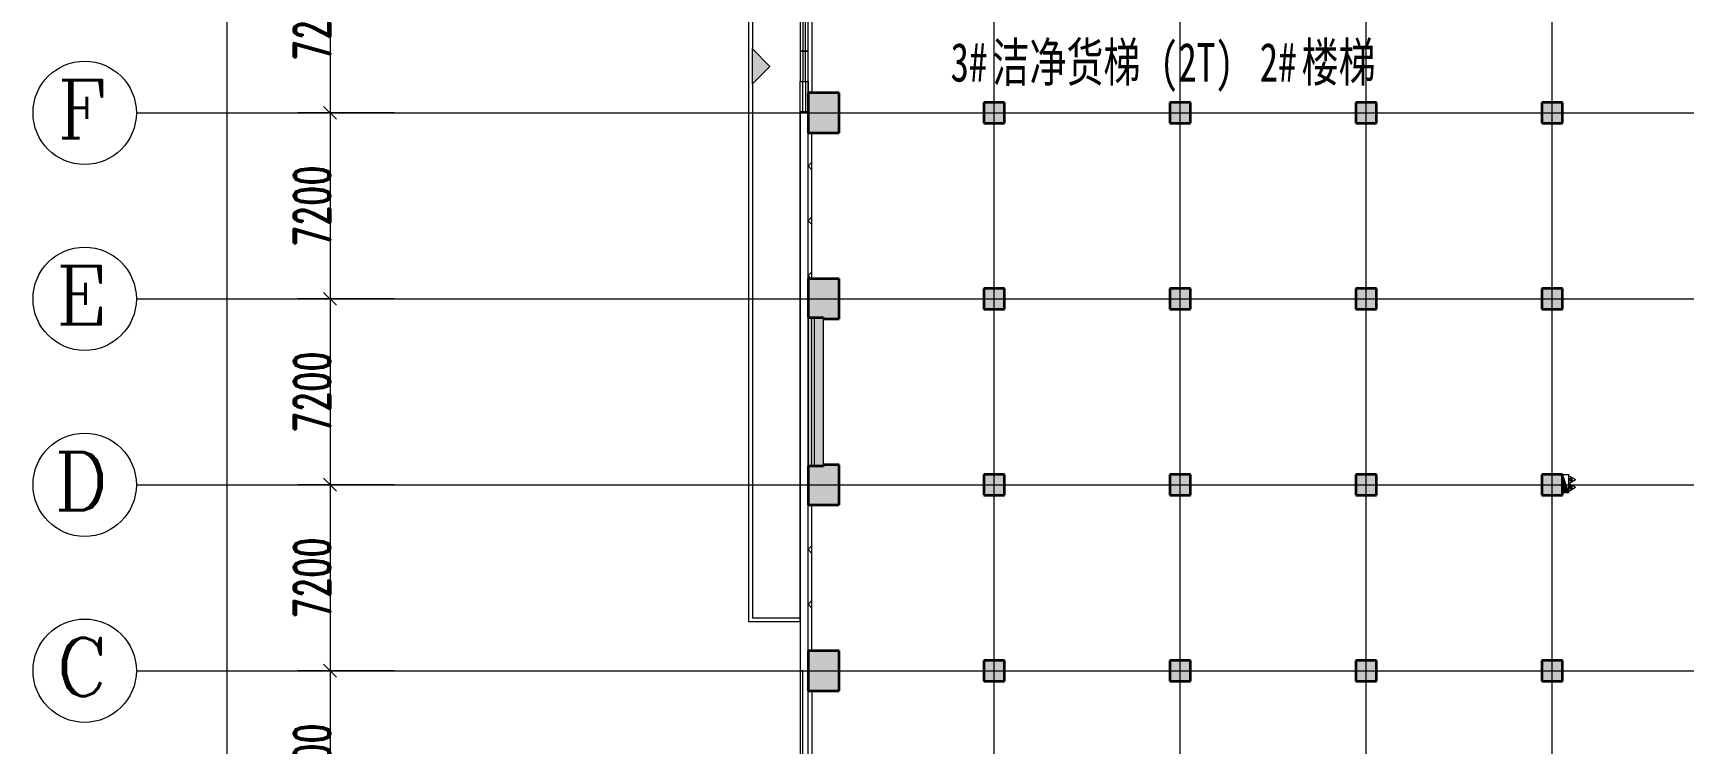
# Model space of a CAD drawing. Header units: millimetres. Extents: x -172041 to 399210, y -31706 to 192400.
# Drawn here: x -30000 to 33864, y 11600 to 39092 of the extents above; entities that cross this region are included whole.
import ezdxf

# ---------------------------------------------------------------- set-up
doc = ezdxf.new("R2010")
doc.units = ezdxf.units.MM
doc.linetypes.add('1_1', pattern=[2, 1, -1])
doc.linetypes.add('轴网线', pattern=[22.04, 18.38, -1.83, 0, -1.83])
doc.layers.get('0').update_dxf_attribs({"color": 8})
doc.layers.get('Defpoints').update_dxf_attribs({"color": 8})
for name, color, linetype, lineweight in [('A-ANNO-DIMS', 8, 'Continuous', 9), ('A-ANNO-NOTE', 8, 'Continuous', 5), ('A-AREA-IDEN', 8, 'Continuous', 9), ('A-DETL-GENF', 8, 'Continuous', 18), ('A-GENM', 8, 'Continuous', 5), ('A-GLAZ', 8, 'Continuous', 5), ('A-WALL', 8, 'Continuous', 5), ('A-WALL-FNSH', 8, 'Continuous', 9), ('A-WALL-PATT', 8, 'Continuous', 9), ('M-EQPM', 8, 'Continuous', 5), ('Q-CASE', 8, '1_1', 5), ('S-COLS', 8, 'Continuous', 5), ('S-GRID', 8, 'Continuous', 9), ('S-GRID-IDEN', 8, 'Continuous', 9)]:
    doc.layers.add(name, color=color, linetype=linetype, lineweight=lineweight)
doc.styles.add('RomanC', font='romanc__.ttf', dxfattribs={"height": 2250})
doc.styles.add('RomanD_3', font='romand__.ttf', dxfattribs={"width": 0.65, "height": 1400})
doc.styles.add('仿宋_2', font='', dxfattribs={"width": 0.7, "height": 1500})
doc.styles.get('仿宋_2').set_extended_font_data('FangSong')
doc.dimstyles.new('第一_二道尺寸线', dxfattribs={"dimscale": 304.8, "dimtxt": 1405.004626, "dimasz": 1.64042, "dimexe": 4.10105, "dimexo": 0.0625, "dimgap": 0, "dimtad": 1, "dimdec": 0, "dimzin": 0, "dimdsep": 46, "dimtxsty": 'RomanD_3', "dimblk1": 'OBLIQUE', "dimblk2": 'OBLIQUE', "dimsah": 1, "dimcen": 0.09, "dimazin": 0, "dimtfac": 1, "dimtdec": 4, "dimtix": 1, "dimtmove": 0, "dimatfit": 3, "dimfxl": 8.2021, "dimfxlon": 1, "dimtvp": 1, "dimtolj": 1, "dimtzin": 0, "dimlwd": 18, "dimlwe": 18, "dimarcsym": 2})

# ---------------------------------------------------------------- blocks, each defined once
blk = doc.blocks.new('X-ST-F3-02-C-001_HLP2_rvt-1-LAY-2F-1_500-A')
at = {"layer": 'S-COLS', "true_color": 0xc0c0c0}
for points in [[(0, 35225), (1200, 35225), (1200, 36775), (0, 36775), (0, 35645)], [(7600, 35600), (7600, 36400), (6800, 36400), (6800, 35600)], [(14000, 35600), (14800, 35600), (14800, 36400), (14000, 36400), (14000, 35645)], [(22000, 35600), (22000, 36400), (21200, 36400), (21200, 35600)], [(29200, 35600), (29200, 36400), (28400, 36400), (28400, 35600)], [(600, 28025), (1200, 28025), (1200, 29575), (0, 29575), (0, 28075), (600, 28075)], [(6800, 28400), (7600, 28400), (7600, 29200), (6800, 29200), (6800, 28722)], [(14000, 28400), (14800, 28400), (14800, 29200), (14000, 29200)], [(22000, 28400), (22000, 29200), (21200, 29200), (21200, 28400)], [(29200, 28400), (29200, 29200), (28400, 29200), (28400, 28400)], [(220, 20825), (1200, 20825), (1200, 22375), (600, 22375), (600, 22325), (0, 22325), (0, 20825), (150, 20825)], [(6800, 21200), (7600, 21200), (7600, 22000), (6800, 22000), (6800, 21424)], [(14800, 21200), (14800, 22000), (14000, 22000), (14000, 21200)], [(22000, 21200), (22000, 22000), (21200, 22000), (21200, 21200)], [(29200, 21200), (29200, 22000), (28400, 22000), (28400, 21200)], [(0, 13625), (1200, 13625), (1200, 15175), (0, 15175), (0, 14400)], [(6800, 14000), (7600, 14000), (7600, 14800), (6800, 14800)], [(14800, 14000), (14800, 14800), (14000, 14800), (14000, 14000)], [(22000, 14000), (22000, 14800), (21200, 14800), (21200, 14000)], [(28400, 14000), (29200, 14000), (29200, 14800), (28400, 14800), (28400, 14295)]]:
    blk.add_hatch(color=9, dxfattribs=at).paths.add_polyline_path(points, flags=0)
at = {"layer": 'S-COLS', "color": 7, "lineweight": 35}
for p, q in [((1200, 36775), (0, 36775)), ((0, 36775), (0, 35225)), ((1200, 35225), (1200, 36775)), ((7600, 36400), (6800, 36400)), ((6800, 36400), (6800, 35600)), ((7600, 35600), (7600, 36400)), ((14800, 36400), (14000, 36400)), ((14000, 36400), (14000, 35600)), ((14800, 35600), (14800, 36400)), ((22000, 36400), (21200, 36400)), ((21200, 36400), (21200, 35600)), ((22000, 35600), (22000, 36400)), ((29200, 36400), (28400, 36400)), ((28400, 36400), (28400, 35600)), ((29200, 35600), (29200, 36400)), ((0, 35225), (1200, 35225)), ((6800, 35600), (7600, 35600)), ((14000, 35600), (14800, 35600)), ((21200, 35600), (22000, 35600)), ((28400, 35600), (29200, 35600)), ((1200, 29575), (0, 29575)), ((0, 29575), (0, 28075)), ((1200, 28025), (1200, 29575)), ((7600, 29200), (6800, 29200)), ((6800, 29200), (6800, 28400)), ((7600, 28400), (7600, 29200)), ((14800, 29200), (14000, 29200)), ((14000, 29200), (14000, 28400)), ((14800, 28400), (14800, 29200)), ((22000, 29200), (21200, 29200)), ((21200, 29200), (21200, 28400)), ((22000, 28400), (22000, 29200)), ((29200, 29200), (28400, 29200)), ((28400, 29200), (28400, 28400)), ((29200, 28400), (29200, 29200)), ((6800, 28400), (7600, 28400)), ((14000, 28400), (14800, 28400)), ((21200, 28400), (22000, 28400)), ((28400, 28400), (29200, 28400)), ((0, 28075), (600, 28075)), ((600, 28075), (600, 28025)), ((600, 28025), (1200, 28025)), ((1200, 22375), (600, 22375)), ((600, 22375), (600, 22325)), ((1200, 20825), (1200, 22375)), ((600, 22325), (0, 22325)), ((0, 22325), (0, 20825)), ((7600, 22000), (6800, 22000)), ((6800, 22000), (6800, 21200)), ((7600, 21200), (7600, 22000)), ((14800, 22000), (14000, 22000)), ((14000, 22000), (14000, 21200)), ((14800, 21200), (14800, 22000)), ((22000, 22000), (21200, 22000)), ((21200, 22000), (21200, 21200)), ((22000, 21200), (22000, 22000)), ((29200, 22000), (28400, 22000)), ((28400, 22000), (28400, 21200)), ((29200, 21200), (29200, 22000)), ((6800, 21200), (7600, 21200)), ((14000, 21200), (14800, 21200)), ((21200, 21200), (22000, 21200)), ((28400, 21200), (29200, 21200)), ((0, 20825), (1200, 20825)), ((1200, 15175), (0, 15175)), ((0, 15175), (0, 13625)), ((1200, 13625), (1200, 15175)), ((7600, 14800), (6800, 14800)), ((6800, 14800), (6800, 14000)), ((7600, 14000), (7600, 14800)), ((14800, 14800), (14000, 14800)), ((14000, 14800), (14000, 14000)), ((14800, 14000), (14800, 14800)), ((22000, 14800), (21200, 14800)), ((21200, 14800), (21200, 14000)), ((22000, 14000), (22000, 14800)), ((29200, 14800), (28400, 14800)), ((28400, 14800), (28400, 14000)), ((29200, 14000), (29200, 14800)), ((0, 13625), (1200, 13625)), ((6800, 14000), (7600, 14000)), ((14000, 14000), (14800, 14000)), ((21200, 14000), (22000, 14000)), ((28400, 14000), (29200, 14000))]:
    blk.add_line(p, q, dxfattribs=at)
blk = doc.blocks.new('三列窗 - XC3612_A_-4606072-LAY-2F-1_500-A')
at = {"layer": 'A-GLAZ'}
for p, q in [((-1760, -150), (-1760, 150)), ((-1760, 150), (-587, 150)), ((-1760, 50), (-587, 50)), ((-587, 150), (-587, -150)), ((587, 150), (-587, 150)), ((-587, 150), (-587, -150)), ((587, 50), (-587, 50)), ((587, 150), (587, -150)), ((1760, 150), (587, 150)), ((587, -150), (587, 150)), ((1760, 50), (587, 50)), ((1760, -150), (1760, 150)), ((-587, -50), (-1760, -50)), ((-587, -150), (-1025, -150)), ((-587, -50), (587, -50)), ((-587, -150), (587, -150)), ((587, -50), (1760, -50)), ((587, -150), (1760, -150))]:
    blk.add_line(p, q, dxfattribs=at)
blk = doc.blocks.new('混凝土雨棚1 - 混凝土雨棚-300mm-2000 2-4311661-LAY-2F-1_500-A')
at = {"layer": 'Q-CASE'}
for p, q in [((20413, 2000), (-20413, 2000)), ((-20413, 2000), (-20413, 0)), ((20413, 0), (20413, 2000))]:
    blk.add_line(p, q, dxfattribs=at)
at = {"layer": 'Q-CASE', "linetype": 'Continuous'}
for p, q in [((20413, 2000), (-20413, 2000)), ((-20413, 2000), (-20413, 0)), ((20413, 0), (20413, 2000)), ((418, 1850), (-20263, 1850)), ((-20263, 1850), (-20263, 0)), ((20263, 1850), (1757, 1850)), ((20263, 0), (20263, 1850)), ((-20413, 0), (-673, 0)), ((2847, 0), (20413, 0))]:
    blk.add_line(p, q, dxfattribs=at)
blk = doc.blocks.new('室内消火栓箱_带灭火器__左右式_ - SG24D65-P-V55-LAY-2F-1_500-A')
at = {"layer": 'A-DETL-GENF', "lineweight": 5}
blk.add_hatch(color=256, dxfattribs=at).paths.add_polyline_path([(-350, -240), (350, 0), (-350, 0)], flags=0)
h = blk.add_hatch(color=256, dxfattribs=at)
h.paths.add_polyline_path([(-195, -370), (-105, -370), (-105, -280), (-195, -280)], flags=0)
h.paths.add_polyline_path([(105, -280), (105, -370), (195, -370), (195, -280)], flags=0)
for p, q in [((-350, -240), (350, 0)), ((-350, -240), (-350, 0)), ((-350, 0), (-350, -240)), ((-350, -240), (350, 0)), ((-350, -240), (350, -240)), ((-300, -240), (-150, -500)), ((-105, -280), (-195, -280)), ((-195, -280), (-195, -370)), ((-195, -370), (-105, -370)), ((0, -240), (-150, -500)), ((-105, -370), (-105, -280)), ((0, -240), (150, -500)), ((195, -280), (105, -280)), ((105, -280), (105, -370)), ((105, -370), (195, -370)), ((300, -240), (150, -500)), ((195, -370), (195, -280))]:
    blk.add_line(p, q, dxfattribs=at)
at = {"layer": 'M-EQPM'}
blk.add_line((350, 0), (350, -240), dxfattribs=at)
blk = doc.blocks.new('穿孔铝板 - 穿孔铝板-2F-4830806-LAY-2F-1_500-A')
at = {"layer": 'A-GENM'}
for p, q in [((1925, 150), (-1675, 150)), ((-1675, 150), (-1675, 50)), ((-1675, 50), (1925, 50)), ((1925, 50), (1925, 150))]:
    blk.add_line(p, q, dxfattribs=at)
blk = doc.blocks.new('轴网 - 宽度系数 1_0-670626-LAY-2F-1_500-A')
at = {"layer": 'S-GRID-IDEN'}
blk.add_circle((0, 0), 4, dxfattribs=at)
blk = doc.blocks.new('_Oblique')
at = {"color": 0, "linetype": 'ByBlock', "lineweight": -2}
blk.add_line((-0.5, -0.5), (0.5, 0.5), dxfattribs=at)
blk = doc.blocks.new('DIMBLOCK54-LAY-2F-1_500-A')
at = {"layer": 'A-ANNO-DIMS', "color": 0, "lineweight": 18, "transparency": 16777216}
for p, q in [((-16019.05, 43200), (-19750, 43200)), ((-18500, 43200), (-18500, 36000)), ((-16019.05, 36000), (-19750, 36000))]:
    blk.add_line(p, q, dxfattribs=at)
at = {"layer": 'Defpoints', "color": 0, "transparency": 16777216}
for p in [(-16000, 43200), (-18500, 36000), (-16000, 36000)]:
    blk.add_point(p, dxfattribs=at)
at = {"layer": 'A-ANNO-DIMS', "color": 0, "lineweight": 18, "transparency": 16777216, "xscale": 500.0000000000001, "yscale": 500.0000000000001, "zscale": 500.0000000000001}
for p, rotation in [((-18500, 43200), 90), ((-18500, 36000), 270)]:
    blk.add_blockref('_Oblique', p, dxfattribs=dict(at, rotation=rotation))
at = {"layer": 'A-ANNO-DIMS', "color": 0, "lineweight": 18, "transparency": 16777216, "insert": (-19200, 39600), "char_height": 1400, "width": 3890.782, "attachment_point": 5, "rotation": 90, "style": 'RomanD_3'}
blk.add_mtext('\\A1;7200', dxfattribs=at)
blk = doc.blocks.new('DIMBLOCK55-LAY-2F-1_500-A')
at = {"layer": 'A-ANNO-DIMS', "color": 0, "lineweight": 18, "transparency": 16777216}
for p, q in [((-16019.05, 36000), (-19750, 36000)), ((-18500, 36000), (-18500, 28800)), ((-16019.05, 28800), (-19750, 28800))]:
    blk.add_line(p, q, dxfattribs=at)
at = {"layer": 'Defpoints', "color": 0, "transparency": 16777216}
for p in [(-16000, 36000), (-18500, 28800), (-16000, 28800)]:
    blk.add_point(p, dxfattribs=at)
at = {"layer": 'A-ANNO-DIMS', "color": 0, "lineweight": 18, "transparency": 16777216, "xscale": 500.0000000000001, "yscale": 500.0000000000001, "zscale": 500.0000000000001}
for p, rotation in [((-18500, 36000), 90), ((-18500, 28800), 270)]:
    blk.add_blockref('_Oblique', p, dxfattribs=dict(at, rotation=rotation))
at = {"layer": 'A-ANNO-DIMS', "color": 0, "lineweight": 18, "transparency": 16777216, "insert": (-19200, 32400), "char_height": 1400, "width": 3890.782, "attachment_point": 5, "rotation": 90, "style": 'RomanD_3'}
blk.add_mtext('\\A1;7200', dxfattribs=at)
blk = doc.blocks.new('DIMBLOCK56-LAY-2F-1_500-A')
at = {"layer": 'A-ANNO-DIMS', "color": 0, "lineweight": 18, "transparency": 16777216}
for p, q in [((-16019.05, 28800), (-19750, 28800)), ((-18500, 28800), (-18500, 21600)), ((-16019.05, 21600), (-19750, 21600))]:
    blk.add_line(p, q, dxfattribs=at)
at = {"layer": 'Defpoints', "color": 0, "transparency": 16777216}
for p in [(-16000, 28800), (-18500, 21600), (-16000, 21600)]:
    blk.add_point(p, dxfattribs=at)
at = {"layer": 'A-ANNO-DIMS', "color": 0, "lineweight": 18, "transparency": 16777216, "xscale": 500.0000000000001, "yscale": 500.0000000000001, "zscale": 500.0000000000001}
for p, rotation in [((-18500, 28800), 90), ((-18500, 21600), 270)]:
    blk.add_blockref('_Oblique', p, dxfattribs=dict(at, rotation=rotation))
at = {"layer": 'A-ANNO-DIMS', "color": 0, "lineweight": 18, "transparency": 16777216, "insert": (-19200, 25200), "char_height": 1400, "width": 3890.782, "attachment_point": 5, "rotation": 90, "style": 'RomanD_3'}
blk.add_mtext('\\A1;7200', dxfattribs=at)
blk = doc.blocks.new('DIMBLOCK57-LAY-2F-1_500-A')
at = {"layer": 'A-ANNO-DIMS', "color": 0, "lineweight": 18, "transparency": 16777216}
for p, q in [((-16019.05, 21600), (-19750, 21600)), ((-18500, 21600), (-18500, 14400)), ((-16019.05, 14400), (-19750, 14400))]:
    blk.add_line(p, q, dxfattribs=at)
at = {"layer": 'Defpoints', "color": 0, "transparency": 16777216}
for p in [(-16000, 21600), (-18500, 14400), (-16000, 14400)]:
    blk.add_point(p, dxfattribs=at)
at = {"layer": 'A-ANNO-DIMS', "color": 0, "lineweight": 18, "transparency": 16777216, "xscale": 500.0000000000001, "yscale": 500.0000000000001, "zscale": 500.0000000000001}
for p, rotation in [((-18500, 21600), 90), ((-18500, 14400), 270)]:
    blk.add_blockref('_Oblique', p, dxfattribs=dict(at, rotation=rotation))
at = {"layer": 'A-ANNO-DIMS', "color": 0, "lineweight": 18, "transparency": 16777216, "insert": (-19200, 18000), "char_height": 1400, "width": 3890.782, "attachment_point": 5, "rotation": 90, "style": 'RomanD_3'}
blk.add_mtext('\\A1;7200', dxfattribs=at)
blk = doc.blocks.new('DIMBLOCK58-LAY-2F-1_500-A')
at = {"layer": 'A-ANNO-DIMS', "color": 0, "lineweight": 18, "transparency": 16777216}
for p, q in [((-16019.05, 14400), (-19750, 14400)), ((-18500, 14400), (-18500, 7200)), ((-16019.05, 7200), (-19750, 7200))]:
    blk.add_line(p, q, dxfattribs=at)
at = {"layer": 'Defpoints', "color": 0, "transparency": 16777216}
for p in [(-16000, 14400), (-18500, 7200), (-16000, 7200)]:
    blk.add_point(p, dxfattribs=at)
at = {"layer": 'A-ANNO-DIMS', "color": 0, "lineweight": 18, "transparency": 16777216, "xscale": 500.0000000000001, "yscale": 500.0000000000001, "zscale": 500.0000000000001}
for p, rotation in [((-18500, 14400), 90), ((-18500, 7200), 270)]:
    blk.add_blockref('_Oblique', p, dxfattribs=dict(at, rotation=rotation))
at = {"layer": 'A-ANNO-DIMS', "color": 0, "lineweight": 18, "transparency": 16777216, "insert": (-19200, 10800), "char_height": 1400, "width": 3890.782, "attachment_point": 5, "rotation": 90, "style": 'RomanD_3'}
blk.add_mtext('\\A1;7200', dxfattribs=at)
blk = doc.blocks.new('DIMBLOCK127-LAY-2F-1_500-A')
at = {"layer": 'A-ANNO-DIMS', "color": 0, "lineweight": 18, "transparency": 16777216}
for p, q in [((-20019.05, 159050), (-23750, 159050)), ((-22500, 159050), (-22500, -650)), ((-20019.05, -650), (-23750, -650))]:
    blk.add_line(p, q, dxfattribs=at)
at = {"layer": 'Defpoints', "color": 0, "transparency": 16777216}
for p in [(-20000, 159050), (-22500, -650), (-20000, -650)]:
    blk.add_point(p, dxfattribs=at)
at = {"layer": 'A-ANNO-DIMS', "color": 0, "lineweight": 18, "transparency": 16777216, "xscale": 500.0000000000001, "yscale": 500.0000000000001, "zscale": 500.0000000000001}
for p, rotation in [((-22500, 159050), 90), ((-22500, -650), 270)]:
    blk.add_blockref('_Oblique', p, dxfattribs=dict(at, rotation=rotation))
at = {"layer": 'A-ANNO-DIMS', "color": 0, "lineweight": 18, "transparency": 16777216, "insert": (-23200, 79200), "char_height": 1400, "width": 5836.1731, "attachment_point": 5, "rotation": 90, "style": 'RomanD_3'}
blk.add_mtext('\\A1;159700', dxfattribs=at)

msp = doc.modelspace()

# ---------------------------------------------------------------- hatches: boundary and pattern name
at = {"layer": 'A-ANNO-NOTE'}
msp.add_hatch(color=256, dxfattribs=at).paths.add_polyline_path([(-2170, 37110.7), (-1480.7, 37800), (-2170, 38489.3)], flags=0)
at = {"layer": 'A-WALL-PATT', "lineweight": 5}
h = msp.add_hatch(dxfattribs=at)
h.set_pattern_fill('FP_12', color=256, style=0, pattern_type=2)
h.set_pattern_definition([(45, (-5e-09, 2e-10), (-1060.66, 1060.66), []), (135, (-5e-09, 2e-10), (-1060.66, -1060.66), [])])
h.paths.add_polyline_path([(56.5, 1450), (150, 1450), (150, 3600), (0, 3600), (0, 1450)], flags=0)
h.paths.add_polyline_path([(0, 7975), (150, 7975), (150, 10800), (0, 10800), (0, 8075)], flags=0)
h.paths.add_polyline_path([(150, 15175), (150, 20825), (0, 20825), (0, 15175), (144.6, 15175)], flags=0)
h.paths.add_polyline_path([(0, 29575), (150, 29575), (150, 35225), (0, 35225)], flags=0)
h.paths.add_polyline_path([(1, 39560), (150, 39560), (150, 42475), (0, 42475), (0, 39560)], flags=0)
h.paths.add_polyline_path([(150, 43925), (150, 49675), (0, 49675), (0, 43925), (131.9, 43925)], flags=0)
h.paths.add_polyline_path([(101.9, 51125), (150, 51125), (150, 56825), (0, 56825), (0, 51125)], flags=0)
h.paths.add_polyline_path([(71.8, 58375), (150, 58375), (150, 64025), (0, 64025), (0, 58375)], flags=0)
h.paths.add_polyline_path([(42.1, 65525), (150, 65525), (150, 71275), (0, 71275), (0, 65525)], flags=0)
h.paths.add_polyline_path([(1, 72775), (150, 72775), (150, 75640), (0, 75640), (0, 72775)], flags=0)
h.paths.add_polyline_path([(0, 79975), (150, 79975), (150, 85625), (0, 85625)], flags=0)
h.paths.add_polyline_path([(150, 87125), (150, 92875), (0, 92875), (0, 87125), (67.3, 87125)], flags=0)
h = msp.add_hatch(color=256, dxfattribs=at)
h.paths.add_polyline_path([(225.4, 22325), (600, 22325), (600, 28075), (244.9, 28075), (236, 25468.4)], flags=0)
h.paths.add_polyline_path([(0, 22325), (150, 22325), (150, 28075), (0, 28075), (0, 25468.4)], flags=0)

# ---------------------------------------------------------------- linework, layer by layer
at = {"layer": 'A-ANNO-NOTE', "lineweight": 18}
for p, q in [((-1480.7, 37800), (-2170, 38489.3)), ((-2170, 38489.3), (-2170, 37110.7)), ((-2170, 37110.7), (-1480.7, 37800))]:
    msp.add_line(p, q, dxfattribs=at)
at = {"layer": 'A-WALL'}
for p, q in [((150, 39560), (150, 36775)), ((250, 22325), (250, 28075)), ((150, 13625), (150, 10800))]:
    msp.add_line(p, q, dxfattribs=at)
at = {"layer": 'A-WALL', "lineweight": 9}
for p, q in [((0, 29575), (0, 35225)), ((150, 29575), (150, 35225)), ((0, 28075), (0, 22325)), ((0, 22325), (0, 28075)), ((150, 22325), (150, 28075)), ((600, 22375), (600, 28025)), ((0, 15175), (0, 20825)), ((150, 15175), (150, 20825))]:
    msp.add_line(p, q, dxfattribs=at)
at = {"layer": 'A-WALL-FNSH', "lineweight": 5}
for p, q in [((-300, 36040), (-300, 14400)), ((-300, 14400), (0, 14400))]:
    msp.add_line(p, q, dxfattribs=at)
at = {"layer": 'S-GRID', "linetype": '轴网线'}
for p, q in [((0, -17706.2), (0, 174400)), ((7200, -17706.2), (7200, 174400)), ((14400, -17706.2), (14400, 174400)), ((21600, -17706.2), (21600, 174400)), ((28800, -17706.2), (28800, 174400)), ((-16000, 36000), (308800, 36000)), ((-16000, 28800), (308800, 28800)), ((-16000, 21600), (308800, 21600)), ((-16000, 14400), (308800, 14400))]:
    msp.add_line(p, q, dxfattribs=at)
at = {"layer": 'S-GRID'}
for p, q in [((-26000, 36000), (-16000, 36000)), ((-26000, 28800), (-16000, 28800)), ((-26000, 21600), (-16000, 21600)), ((-26000, 14400), (-16000, 14400))]:
    msp.add_line(p, q, dxfattribs=at)

# ---------------------------------------------------------------- block references
at = {"lineweight": 5}
msp.add_blockref('X-ST-F3-02-C-001_HLP2_rvt-1-LAY-2F-1_500-A', (0, 0), dxfattribs=at)
at = {"layer": 'A-GENM'}
for name, p, rotation in [('混凝土雨棚1 - 混凝土雨棚-300mm-2000 2-4311661-LAY-2F-1_500-A', (-300, 36712.5), 89.99999999999993), ('穿孔铝板 - 穿孔铝板-2F-4830806-LAY-2F-1_500-A', (-150, 12475), 89.99999999999973)]:
    msp.add_blockref(name, p, dxfattribs=dict(at, rotation=rotation))
at = {"layer": 'A-GLAZ', "rotation": 89.99999999999973}
msp.add_blockref('三列窗 - XC3612_A_-4606072-LAY-2F-1_500-A', (-150, 37800), dxfattribs=at)
at = {"layer": 'M-EQPM', "rotation": 89.9999999999999}
msp.add_blockref('室内消火栓箱_带灭火器__左右式_ - SG24D65-P-V55-LAY-2F-1_500-A', (29200, 21650), dxfattribs=at)
at = {"layer": 'S-GRID-IDEN', "xscale": 499.9999999999995, "yscale": 499.9999999999995, "zscale": 499.9999999999995, "rotation": 269.9999999999994}
for p in [(-28000, 36000), (-28000, 28800), (-28000, 21600), (-28000, 14400)]:
    msp.add_blockref('轴网 - 宽度系数 1_0-670626-LAY-2F-1_500-A', p, dxfattribs=at)

# ---------------------------------------------------------------- texts
at = {"layer": 'A-AREA-IDEN', "char_height": 1500, "attachment_point": 1, "style": '仿宋_2'}
for s, insert, width in [('3#', (5513.8, 38710.8), 1964.134), ('洁净货梯', (7134.3, 38710.8), 7856.537), ('(2T)', (13616.6, 38710.8), 3928.269), ('2#', (17480.3, 38710.8), 1964.134), ('楼梯', (19100.8, 38710.8), 3928.269)]:
    msp.add_mtext(s, dxfattribs=dict(at, insert=insert, width=width))
at = {"layer": 'S-GRID-IDEN', "char_height": 2250, "attachment_point": 1, "style": 'RomanC'}
for s, insert, width in [('\\fRomanC|b0|i0|c134|p2|;F', (-29069, 37267), 2565.4), ('\\fRomanC|b0|i0|c134|p2|;E', (-29119, 30067), 2685.653), ('\\fRomanC|b0|i0|c134|p2|;D', (-29184, 22867), 2845.991), ('\\fRomanC|b0|i0|c134|p2|;C', (-29119, 15667), 2685.653)]:
    msp.add_mtext(s, dxfattribs=dict(at, insert=insert, width=width))

# ---------------------------------------------------------------- dimensions: what is measured, and where the dimension line sits
at = {"layer": 'A-ANNO-DIMS', "lineweight": 18}
for base, p1, p2, override, picture, middle in [((-22500, -650), (-20000, 159050), (-20000, -650), {"dimpost": '<>', "dimfxl": 159700}, 'DIMBLOCK127-LAY-2F-1_500-A', (-23200, 79200)), ((-18500, 36000), (-16000, 43200), (-16000, 36000), {"dimpost": '<>', "dimfxl": 7200}, 'DIMBLOCK54-LAY-2F-1_500-A', (-19200, 39600)), ((-18500, 28800), (-16000, 36000), (-16000, 28800), {"dimpost": '<>', "dimfxl": 7200}, 'DIMBLOCK55-LAY-2F-1_500-A', (-19200, 32400)), ((-18500, 21600), (-16000, 28800), (-16000, 21600), {"dimpost": '<>', "dimfxl": 7200}, 'DIMBLOCK56-LAY-2F-1_500-A', (-19200, 25200)), ((-18500, 14400), (-16000, 21600), (-16000, 14400), {"dimpost": '<>', "dimfxl": 7200}, 'DIMBLOCK57-LAY-2F-1_500-A', (-19200, 18000)), ((-18500, 7200), (-16000, 14400), (-16000, 7200), {"dimpost": '<>', "dimfxl": 7200}, 'DIMBLOCK58-LAY-2F-1_500-A', (-19200, 10800))]:
    dim = msp.add_linear_dim(base=base, p1=p1, p2=p2, angle=90, dimstyle='第一_二道尺寸线', override=override, dxfattribs=at)
    dim.commit()
    dim.dimension.update_dxf_attribs({"geometry": picture, "text_midpoint": middle})

doc.saveas('drawing.dxf')
